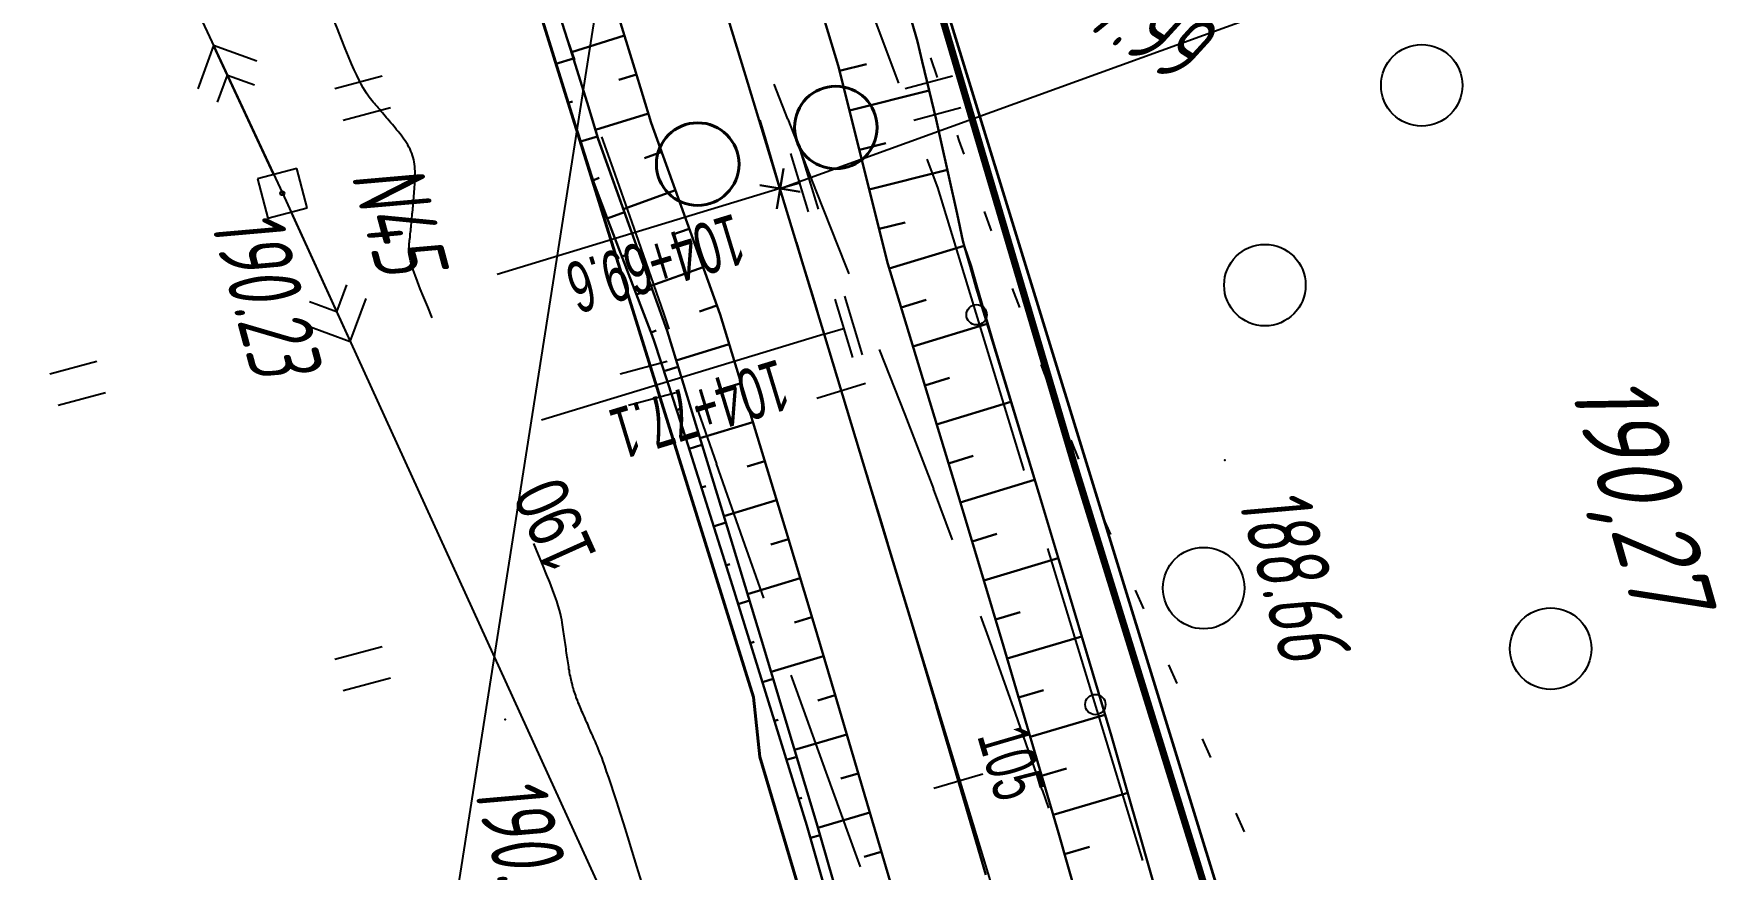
# Model space of a CAD drawing. Header units: millimetres. Extents: x -1799 to 6962, y -1020 to 4121.
# Drawn here: x 5733.6 to 5816.2, y 1024.3 to 1065.3 of the extents above; entities that cross this region are included whole.
import ezdxf
from ezdxf import colors
from ezdxf.entities.mleader import LeaderData, LeaderLine
from ezdxf.math import Vec2, Vec3

# ---------------------------------------------------------------- set-up
doc = ezdxf.new("R2010")
doc.units = ezdxf.units.MM
doc.linetypes.add('CONTI', pattern=[0])
doc.linetypes.add('STROT', pattern=[1.7, 0.5, -1.2])
for name, color, linetype, lineweight in [('10', 1, 'Continuous', 35), ('КОПИЯ_ОСЬ_13_ОТКОСЫ', 7, 'Continuous', 30), ('Огражд-перила', 1, 'ограждение2', 40), ('ОСЬ_ВЕРХ_ПОКРЫТИЯ_ГРАНИЦЫ_ПОЛОС', 7, 'Continuous', 30), ('ОСЬ_ВЕРХ_ПОКРЫТИЯ_ОСЬ', 1, 'Continuous', 30), ('Отметки', 5, 'Continuous', 30)]:
    doc.layers.add(name, color=color, linetype=linetype, lineweight=lineweight)
for name, color, linetype in [('_Ростелеком', 6, 'Continuous'), ('GOR_BDEFAULT', 212, 'CONTI'), ('NAD_MDEFAULT', 7, 'CONTI'), ('PI_OTDEFAULT', 172, 'CONTI'), ('PI_TTDEFAULT', 5, 'CONTI'), ('PLN_O', 7, 'CONTI'), ('SIT_LDEFAULT', 7, 'CONTI'), ('USLZNDEFAULT', 7, 'CONTI'), ('ZAPSKDEFAULT', 7, 'CONTI'), ('КОПИЯ_ОСЬ_ТАНГЕНСЫ', 1, 'Continuous'), ('ОСЬ_ВЕРХ_ПОКРЫТИЯ_ОТКОСЫ', 7, 'Continuous'), ('ОСЬ_ВЕРХ_ПОКРЫТИЯ_ПИКЕТЫ', 1, 'Continuous'), ('ОСЬ_ВЕРХ_ПОКРЫТИЯ_РАЗБИВКА_КРИВ', 1, 'Continuous'), ('ОСЬ_ВЕРХ_ПОКРЫТИЯ_ТАНГЕНСЫ', 1, 'Continuous'), ('разметка', 7, 'Continuous')]:
    doc.layers.add(name, color=color, linetype=linetype)
doc.styles.add('eskd', font='spds.shx', dxfattribs={"width": 1.2, "oblique": 15})
doc.styles.add('SHRFT', font='TXT', dxfattribs={"width": 3.5})
doc.styles.get("Standard").update_dxf_attribs({"font": 'arial.ttf'})
doc.styles.add('STYLE1', font='romand.shx', dxfattribs={"width": 0.9})
doc.styles.add('ГОСТ', font='', dxfattribs={"oblique": 15, "height": 4})
doc.styles.get('ГОСТ').set_extended_font_data('GOST type A')
doc.linetypes.add('кабель_связи_проект.', pattern='A,10,-1,["/",STYLE1,S=3,R=0,X=0,Y=-1.5],-4.1', length=15.1)
doc.linetypes.add('ограждение2', pattern='A,0.25,-0.1,[132,ltypeshp.shx,S=0.1,R=0,X=-0.1,Y=0],-0.1,1', length=1.45)

# ---------------------------------------------------------------- blocks, each defined once
blk = doc.blocks.new('BL_2011')
at = {"color": 0}
for p, q in [((0, 0), (0, 2.4)), ((1.6, 0), (1.6, 2.4))]:
    blk.add_line(p, q, dxfattribs=at)
blk = doc.blocks.new('BL_27')
at = {"color": 0}
for p, q in [((1, 1), (-1, 1)), ((-1, 1), (-1, -1)), ((1, -1), (1, 1)), ((-1, -1), (1, -1))]:
    blk.add_line(p, q, dxfattribs=at)
blk.add_circle((0, 0), 0.1, dxfattribs=at)
blk = doc.blocks.new('BL_2004')
at = {"color": 0}
blk.add_circle((0, 0), 2, dxfattribs=at)
blk = doc.blocks.new('7')
at = {"layer": 'Огражд-перила', "linetype": 'Continuous'}
blk.add_circle((0, 0), 2.027904030661224, dxfattribs=at)
blk = doc.blocks.new('*U53')
at = {"layer": 'КОПИЯ_ОСЬ_13_ОТКОСЫ'}
for points in [[(0, 0), (0.083443768322, -0.288189411163), (0.371476113796, -1.245814800262), (0.668506920338, -2.30522441864), (1.507549405098, -5.082461833954), (3.729898691177, -12.385637283325), (5.111319065094, -16.961334228516), (6.209115982056, -20.62904548645), (7.298226833344001, -24.303741455078)], [(0, 0), (0.090141035616, -0.286153107882), (0.407832711935, -1.234760522842), (0.706776976585, -2.293588399887), (1.522858142853, -5.077809810638), (3.739380836487, -12.382775306702), (5.117158412933, -16.959585189819), (6.212037563323999, -20.628177642822), (7.298226833344001, -24.303741455078)], [(1.156641602516, -3.828389883041), (1.130951523781, -3.835919857025)], [(1.725530266762, -5.745753765106), (1.716991066933, -5.748344898224)], [(2.306240081787, -7.659591674805), (2.292990922928, -7.663611888885)], [(2.886950016022, -9.57343006134), (2.882533550262, -9.574769973755)], [(3.467659950256, -11.487267494202), (3.457466840744, -11.490361213684)], [(4.046136856079, -13.401781082153), (4.042736530303999, -13.402804374695)], [(4.622649669647, -15.316886901855), (4.615503787993999, -15.319038391113)], [(5.198515415192, -17.232187271118), (5.196131706238, -17.232898712158)], [(5.770479679108, -19.148656845093), (5.76638174057, -19.149881362915)], [(6.341267108917, -21.065477371216), (6.339900016785, -21.065881729126)], [(6.908068180083999, -22.983480453491), (6.907018184662, -22.983791351318)]]:
    blk.add_lwpolyline(points, dxfattribs=at)
blk = doc.blocks.new('_None')
blk = doc.blocks.new('Крест')
at = {"layer": 'Отметки'}
for points in [[(0, 1), (0, -1)], [(-1, 0), (1, 0)]]:
    blk.add_lwpolyline(points, dxfattribs=at)

msp = doc.modelspace()

# ---------------------------------------------------------------- linework, layer by layer
at = {"layer": '10'}
for points in [[(5791.355964376251, 869.7934807356569), (5791.985964376139, 953.6034807352471), (5769.205964376344, 1029.843480735471), (5768.895964376288, 1032.773480736104), (5755.345964376475, 1076.213480735582), (5685.505964376158, 1227.893480735284), (5683.115964376493, 1232.243480735843), (5612.565964376214, 1360.393480735284), (5593.2659643764, 1384.303480735433), (5577.575964376456, 1419.603480735247), (5542.445964376102, 1502.973480735359), (5552.865964376493, 1504.53348073588), (5516.085964376232, 1583.56348073521), (5516.085964376232, 1583.56348073521), (5485.165964376307, 1652.333480735694), (5455.385964376512, 1713.543480735657), (5448.065964376214, 1728.593480735471), (5415.885964376512, 1791.103480735247), (5411.505964376158, 1799.603480735247), (5401.585964376232, 1796.883480735508), (5363.485964376139, 1869.853480735247), (5344.985964376139, 1914.953480735806)], [(5805.165964376307, 883.4134807357686), (5805.085964376232, 913.5634807352099), (5805.045964376195, 928.3434807354706), (5804.145964376288, 942.5334807358804), (5801.995964376381, 976.2034807358059), (5801.095964376475, 992.8634807359549), (5771.790660616893, 1087.984515807045), (5771.790660616893, 1087.984515807045), (5731.2659643764, 1176.633480735508), (5724.615964376493, 1174.123480735731), (5696.165964376307, 1233.163480735769), (5688.975964376363, 1246.273480736104), (5623.545964376195, 1365.603480735247), (5585.295964376195, 1451.763480735396), (5562.865964376493, 1510.433480735322), (5555.115964376493, 1526.56348073521), (5526.335964376232, 1586.473480735359)], [(5516.085964376232, 1583.56348073521), (5552.865964376493, 1504.53348073588), (5542.445964376102, 1502.973480735359), (5577.575964376456, 1419.603480735247), (5593.2659643764, 1384.303480735433), (5612.565964376214, 1360.393480735284), (5683.115964376493, 1232.243480735843), (5685.505964376158, 1227.893480735284), (5755.345964376475, 1076.213480735582), (5768.895964376288, 1032.773480736104), (5769.205964376344, 1029.843480735471), (5791.985964376139, 953.6034807352471), (5791.355964376251, 869.7934807356569)]]:
    msp.add_lwpolyline(points, dxfattribs=at)
at = {"layer": '_Ростелеком', "linetype": 'кабель_связи_проект.', "ltscale": 0.25, "const_width": 0.35}
msp.add_lwpolyline([(5805.165964376307, 883.4134807357686), (5805.085964376232, 913.5634807352099), (5805.125964376386, 928.3534807352471), (5804.145964376288, 942.5334807358804), (5802.829757305686, 963.1458956519264), (5800.305473025141, 992.7465754443901), (5792.145285991437, 1019.931911062834), (5784.684153753517, 1044.070788457443), (5777.412903898783, 1068.665277860512), (5777.412903898783, 1068.665277860512), (5771.790660616893, 1087.984515807045), (5754.125367967799, 1126.627863044304), (5733.428006614684, 1166.088191697759), (5716.026414358881, 1200.551868101035), (5697.96872202532, 1233.5746692069), (5674.586269444591, 1278.941700580915), (5654.913125594418, 1314.592563434889)], dxfattribs=at)
at = {"layer": 'GOR_BDEFAULT', "color": 212, "elevation": 190, "flags": 128}
for points in [[(5753.131700376407, 1051.389214735863), (5752.911700376435, 1051.919213734952), (5752.711700376423, 1052.389214735863), (5752.54170037644, 1052.809212735307), (5752.401700376426, 1053.169213734952), (5752.29170037644, 1053.479210735683), (5752.191700376405, 1053.749215735507), (5752.121700376398, 1053.979210735683), (5752.0617003764, 1054.179215735209), (5752.03170037643, 1054.349213735585), (5752.001700376402, 1054.489212735009), (5751.981700376442, 1054.599213735585), (5751.981700376442, 1054.70921473523), (5751.981700376442, 1054.799218735111), (5751.991700376451, 1054.879212735606), (5751.991700376451, 1054.949212734972), (5752.001700376402, 1055.029213735287), (5752.011700376412, 1055.109215734911), (5752.021700376421, 1055.189217735467), (5752.03170037643, 1055.26921173503), (5752.04170037644, 1055.349213735585), (5752.051700376449, 1055.429215735209), (5752.051700376449, 1055.51921173503), (5752.0617003764, 1055.599213735585), (5752.071700376409, 1055.679215735209), (5752.081700376419, 1055.76921173503), (5752.091700376428, 1055.859215734911), (5752.101700376437, 1055.939217735467), (5752.111700376447, 1056.029213735287), (5752.121700376398, 1056.119217735169), (5752.131700376407, 1056.20921473523), (5752.131700376407, 1056.299218735111), (5752.141700376416, 1056.399216735189), (5752.151700376426, 1056.489212735009), (5752.161700376435, 1056.579216734891), (5752.171700376444, 1056.679215735209), (5752.181700376395, 1056.779213735287), (5752.191700376405, 1056.869217735169), (5752.191700376405, 1056.969216735487), (5752.201700376414, 1057.069214735565), (5752.211700376423, 1057.169213734952), (5752.221700376433, 1057.279213735287), (5752.231700376442, 1057.379212735606), (5752.241700376451, 1057.489212735009), (5752.241700376451, 1057.589211735328), (5752.251700376402, 1057.699212734972), (5752.261700376412, 1057.809212735307), (5752.271700376421, 1057.919213734952), (5752.28170037643, 1058.029213735287), (5752.28170037643, 1058.139214735863), (5752.29170037644, 1058.249215735507), (5752.29170037644, 1058.369217735169), (5752.29170037644, 1058.479210735683), (5752.29170037644, 1058.589211735328), (5752.28170037643, 1058.699212734972), (5752.271700376421, 1058.819214735565), (5752.261700376412, 1058.929215735209), (5752.241700376451, 1059.039216734854), (5752.221700376433, 1059.149216735189), (5752.201700376414, 1059.249215735507), (5752.161700376435, 1059.359215734911), (5752.131700376407, 1059.469216735487), (5752.081700376419, 1059.569214735565), (5752.04170037644, 1059.669213734952), (5751.981700376442, 1059.76921173503), (5751.931700376395, 1059.869217735169), (5751.871700376398, 1059.969216735487), (5751.801700376449, 1060.069214735565), (5751.741700376451, 1060.159211734695), (5751.671700376444, 1060.249215735507), (5751.601700376437, 1060.349213735585), (5751.53170037643, 1060.439217735467), (5751.461700376423, 1060.529213735287), (5751.381700376407, 1060.619217735169), (5751.3117003764, 1060.70921473523), (5751.241700376451, 1060.789216734854), (5751.171700376444, 1060.879212735606), (5751.091700376428, 1060.95921473523), (5751.021700376421, 1061.049218735111), (5750.951700376414, 1061.129212735606), (5750.881700376407, 1061.20921473523), (5750.821700376409, 1061.289216734854), (5750.751700376402, 1061.369217735169), (5750.681700376395, 1061.449212734972), (5750.611700376447, 1061.529213735287), (5750.551700376449, 1061.609215734911), (5750.481700376442, 1061.689217735467), (5750.421700376444, 1061.759217735765), (5750.351700376437, 1061.839211735328), (5750.29170037644, 1061.909211734695), (5750.231700376442, 1061.979210735683), (5750.161700376435, 1062.059212735307), (5750.101700376437, 1062.129212735606), (5750.04170037644, 1062.219216735487), (5749.971700376433, 1062.309212735307), (5749.901700376426, 1062.409211734695), (5749.821700376409, 1062.539216734854), (5749.731700376442, 1062.679215735209), (5749.641700376416, 1062.859215734911), (5749.54170037644, 1063.049218735111), (5749.431700376395, 1063.289216734854), (5749.301700376449, 1063.559212735307), (5749.171700376444, 1063.859215734911), (5749.021700376421, 1064.20921473523), (5748.851700376437, 1064.609215734911), (5748.671700376444, 1065.059212735307), (5748.471700376433, 1065.569214735565), (5748.251700376402, 1066.119217735169), (5748.03170037643, 1066.70921473523), (5747.79170037644, 1067.329216734891), (5747.54170037644, 1067.979210735683), (5747.29170037644, 1068.649216735189), (5747.03170037643, 1069.329216734891), (5746.78170037643, 1070.009217735765), (5746.521700376421, 1070.689217735467), (5746.271700376421, 1071.359215734911), (5746.021700376421, 1072.009217735765), (5745.79170037644, 1072.639214735863), (5745.5617003764, 1073.239212735009), (5745.351700376437, 1073.789216734854), (5745.151700376426, 1074.299218735111), (5744.971700376433, 1074.759217735765), (5744.801700376449, 1075.169213734952), (5744.651700376426, 1075.529213735287), (5744.521700376421, 1075.849213735585), (5744.401700376426, 1076.129212735606), (5744.29170037644, 1076.379212735606), (5744.191700376405, 1076.589211735328), (5744.101700376437, 1076.76921173503), (5744.021700376421, 1076.929215735209), (5743.951700376414, 1077.059212735307), (5743.881700376407, 1077.179215735209), (5743.821700376409, 1077.279213735287), (5743.761700376412, 1077.369217735169), (5743.711700376423, 1077.449212734972), (5743.661700376435, 1077.529213735287), (5743.611700376447, 1077.609215734911), (5743.5617003764, 1077.679215735209), (5743.501700376402, 1077.759217735765), (5743.451700376414, 1077.829216734891), (5743.411700376435, 1077.909211734695), (5743.361700376447, 1077.979210735683), (5743.3117003764, 1078.049218735111), (5743.261700376412, 1078.119217735169), (5743.211700376423, 1078.189217735467), (5743.171700376444, 1078.259217735765), (5743.121700376398, 1078.329216734891), (5743.071700376409, 1078.399216735189), (5743.03170037643, 1078.45921473523), (5742.981700376442, 1078.529213735287), (5742.941700376405, 1078.589211735328), (5742.891700376416, 1078.659211734695), (5742.851700376437, 1078.719216735487), (5742.8117003764, 1078.789216734854), (5742.761700376412, 1078.849213735585), (5742.721700376433, 1078.909211734695), (5742.681700376395, 1078.969216735487), (5742.641700376416, 1079.029213735287), (5742.591700376428, 1079.089211735328), (5742.551700376449, 1079.149216735189), (5742.511700376412, 1079.20921473523), (5742.471700376433, 1079.259217735765), (5742.431700376395, 1079.319214735565), (5742.391700376416, 1079.379212735606), (5742.351700376437, 1079.429215735209), (5742.321700376409, 1079.489212735009), (5741.851700376437, 1080.319214735565), (5741.831700376419, 1080.379212735606), (5741.8117003764, 1080.439217735467), (5741.801700376449, 1080.499215735507), (5741.79170037644, 1080.569214735565), (5741.771700376421, 1080.639214735863), (5741.761700376412, 1080.70921473523), (5741.761700376412, 1080.779213735287), (5741.751700376402, 1080.849213735585), (5741.741700376451, 1080.919213734952), (5741.731700376442, 1080.989212735009), (5741.731700376442, 1081.069214735565), (5741.721700376433, 1081.149216735189), (5741.721700376433, 1081.229210735683), (5741.721700376433, 1081.309212735307), (5741.711700376423, 1081.389214735863), (5741.711700376423, 1081.469216735487), (5741.701700376414, 1081.559212735307), (5741.701700376414, 1081.639214735863), (5741.691700376405, 1081.729210735683), (5741.691700376405, 1081.819214735565), (5741.681700376395, 1081.919213734952), (5741.671700376444, 1082.009217735765), (5741.671700376444, 1082.099213735585), (5741.661700376435, 1082.199212734972), (5741.661700376435, 1082.299218735111), (5741.651700376426, 1082.399216735189), (5741.641700376416, 1082.509217735765), (5741.641700376416, 1082.609215734911), (5741.631700376407, 1082.719216735487), (5741.621700376398, 1082.829216734891), (5741.611700376447, 1082.949212734972), (5741.611700376447, 1083.059212735307), (5741.601700376437, 1083.179215735209), (5741.591700376428, 1083.299218735111), (5741.581700376419, 1083.419213734952), (5741.571700376409, 1083.549218735111), (5741.5617003764, 1083.679215735209), (5741.551700376449, 1083.809212735307), (5741.54170037644, 1083.949212734972), (5741.53170037643, 1084.089211735328), (5741.521700376421, 1084.229210735683), (5741.511700376412, 1084.379212735606), (5741.501700376402, 1084.529213735287), (5741.491700376451, 1084.679215735209), (5741.481700376442, 1084.839211735328), (5741.471700376433, 1085.009217735765), (5741.451700376414, 1085.179215735209), (5741.441700376405, 1085.349213735585), (5741.421700376444, 1085.539216734854), (5741.401700376426, 1085.739212735009), (5741.371700376398, 1085.949212734972), (5741.341700376428, 1086.169213734952), (5741.301700376449, 1086.419213734952), (5741.251700376402, 1086.679215735209), (5741.201700376414, 1086.95921473523), (5741.131700376407, 1087.259217735765), (5741.0617003764, 1087.589211735328), (5740.971700376433, 1087.939217735467), (5740.881700376407, 1088.319214735565), (5740.771700376421, 1088.729210735683), (5740.641700376416, 1089.159211734695), (5740.511700376412, 1089.629212735606), (5740.361700376447, 1090.109215734911), (5740.211700376423, 1090.619217735169), (5740.051700376449, 1091.129212735606), (5739.891700376416, 1091.659211734695), (5739.731700376442, 1092.189217735467), (5739.571700376409, 1092.719216735487), (5739.411700376435, 1093.239212735009), (5739.261700376412, 1093.759217735765), (5739.121700376398, 1094.259217735765), (5738.991700376451, 1094.749215735507), (5738.871700376398, 1095.20921473523), (5738.761700376412, 1095.649216735189), (5738.671700376444, 1096.059212735307), (5738.601700376437, 1096.429215735209), (5738.54170037644, 1096.76921173503), (5738.501700376402, 1097.079216734891), (5738.481700376442, 1097.369217735169), (5738.471700376433, 1097.619217735169), (5738.471700376433, 1097.859215734911), (5738.491700376451, 1098.079216734891), (5738.511700376412, 1098.279213735287), (5738.551700376449, 1098.45921473523), (5738.591700376428, 1098.629212735606), (5738.641700376416, 1098.799218735111), (5738.701700376414, 1098.949212734972), (5738.761700376412, 1099.109215734911), (5738.831700376419, 1099.259217735765), (5738.901700376426, 1099.409211734695), (5738.971700376433, 1099.569214735565), (5739.051700376449, 1099.729210735683), (5739.121700376398, 1099.889214735863), (5739.201700376414, 1100.049218735111), (5739.271700376421, 1100.20921473523), (5739.351700376437, 1100.359215734911), (5739.421700376444, 1100.51921173503), (5739.501700376402, 1100.669213734952), (5739.571700376409, 1100.819214735565), (5739.641700376416, 1100.969216735487), (5739.701700376414, 1101.099213735585), (5739.761700376412, 1101.229210735683), (5739.821700376409, 1101.349213735585), (5739.881700376407, 1101.45921473523), (5739.931700376395, 1101.559212735307), (5740.221700376433, 1102.109215734911)], [(5786.53170037643, 967.9592147352296), (5786.161700376435, 968.6692137349519), (5786.121700376398, 968.7692117350298), (5786.071700376409, 968.8792127356055), (5786.011700376412, 968.9892127350095), (5785.961700376423, 969.1092157349112), (5785.901700376426, 969.2292107356834), (5785.841700376428, 969.3692177351686), (5785.78170037643, 969.4992157355073), (5785.711700376423, 969.6392147358629), (5785.641700376416, 969.7792137352872), (5785.571700376409, 969.9292157352093), (5785.501700376402, 970.0792167348909), (5785.431700376395, 970.2292107356834), (5785.361700376447, 970.3792127356055), (5785.28170037643, 970.5292137352872), (5785.211700376423, 970.6792157352093), (5785.131700376407, 970.8292167348909), (5785.051700376449, 970.9792107356834), (5784.971700376433, 971.1292127356055), (5784.901700376426, 971.2792137352872), (5784.821700376409, 971.4292157352093), (5784.741700376451, 971.5692147355649), (5784.661700376435, 971.719216735487), (5784.581700376419, 971.8592157349112), (5784.501700376402, 972.0092177357647), (5784.411700376435, 972.1492167351889), (5784.331700376419, 972.2892167348537), (5784.251700376402, 972.4292157352093), (5784.171700376444, 972.5692147355649), (5784.091700376428, 972.7092147352296), (5784.011700376412, 972.8492137355852), (5783.941700376405, 972.9792107356834), (5783.861700376447, 973.1192177351686), (5783.78170037643, 973.2492157355073), (5783.701700376414, 973.3892147358629), (5783.631700376407, 973.5192117350298), (5783.551700376449, 973.6492167351889), (5783.471700376433, 973.7792137352872), (5783.401700376426, 973.9192137349519), (5783.321700376409, 974.049218735111), (5783.251700376402, 974.1692137349519), (5783.171700376444, 974.299218735111), (5783.101700376437, 974.4292157352093), (5783.03170037643, 974.549218735111), (5782.951700376414, 974.6792157352093), (5782.881700376407, 974.799218735111), (5782.8117003764, 974.9292157352093), (5782.741700376451, 975.049218735111), (5782.671700376444, 975.1692137349519), (5782.601700376437, 975.2892167348537), (5782.53170037643, 975.4092117346945), (5782.451700376414, 975.5292137352872), (5782.381700376407, 975.6492167351889), (5782.321700376409, 975.7692117350298), (5782.251700376402, 975.8892147358629), (5782.181700376395, 975.9992157355073), (5782.111700376447, 976.1192177351686), (5782.04170037644, 976.2292107356834), (5781.971700376433, 976.3492137355852), (5781.911700376435, 976.4592147352296), (5781.841700376428, 976.5692147355649), (5781.771700376421, 976.6792157352093), (5781.711700376423, 976.799218735111), (5781.641700376416, 976.9092117346945), (5781.571700376409, 977.0192117350298), (5781.501700376402, 977.1392147358629), (5781.431700376395, 977.2592177357647), (5781.351700376437, 977.3792127356055), (5781.28170037643, 977.5092177357647), (5781.191700376405, 977.6492167351889), (5781.101700376437, 977.7892167348537), (5781.011700376412, 977.9392177354666), (5780.911700376435, 978.0892117353278), (5780.8117003764, 978.2592177357647), (5780.691700376405, 978.4292157352093), (5780.571700376409, 978.6192177351686), (5780.441700376405, 978.8092127353075), (5780.3117003764, 979.0192117350298), (5780.171700376444, 979.2292107356834), (5780.021700376421, 979.4492127349722), (5779.871700376398, 979.6692137349519), (5779.721700376433, 979.8992167351889), (5779.5617003764, 980.1292127356055), (5779.411700376435, 980.3592157349112), (5779.261700376412, 980.5892117353278), (5779.101700376437, 980.8192147355649), (5778.951700376414, 981.0392167348537), (5778.8117003764, 981.2492157355073), (5778.671700376444, 981.4592147352296), (5778.53170037643, 981.6592117346945), (5778.401700376426, 981.8592157349112), (5778.29170037644, 982.0392167348537), (5778.171700376444, 982.1992127349722), (5778.071700376409, 982.3592157349112), (5777.971700376433, 982.5092177357647), (5777.881700376407, 982.6492167351889), (5777.79170037644, 982.7792137352872), (5777.711700376423, 982.9092117346945), (5777.641700376416, 983.0192117350298), (5777.571700376409, 983.1392147358629), (5777.501700376402, 983.2392127350095), (5777.431700376395, 983.3392117353278), (5777.371700376398, 983.4392177354666), (5777.3117003764, 983.5392167348537), (5777.251700376402, 983.6292127356055), (5777.201700376414, 983.719216735487), (5777.141700376416, 983.8092127353075), (5777.081700376419, 983.8992167351889), (5777.03170037643, 983.9892127350095), (5776.971700376433, 984.0692147355649), (5776.921700376444, 984.1592117346945), (5776.861700376447, 984.2392127350095), (5776.8117003764, 984.3292167348909), (5776.751700376402, 984.4092117346945), (5776.701700376414, 984.4892127350095), (5776.651700376426, 984.5692147355649), (5776.601700376437, 984.6492167351889), (5776.551700376449, 984.7292107356834), (5776.501700376402, 984.8092127353075), (5776.451700376414, 984.8892147358629), (5776.401700376426, 984.9592147352296), (5776.351700376437, 985.0392167348537), (5776.301700376449, 985.1192177351686), (5776.251700376402, 985.1892177354666), (5776.201700376414, 985.2592177357647), (5776.161700376435, 985.3392117353278), (5776.111700376447, 985.4092117346945), (5776.0617003764, 985.4792107356834), (5776.021700376421, 985.549218735111), (5775.971700376433, 985.6292127356055), (5775.931700376395, 985.6992127349722), (5775.891700376416, 985.7692117350298), (5775.851700376437, 985.8392117353278), (5775.8117003764, 985.9092117346945), (5775.771700376421, 985.9792107356834), (5775.731700376442, 986.049218735111), (5775.691700376405, 986.1192177351686), (5775.651700376426, 986.1892177354666), (5775.611700376447, 986.2592177357647), (5775.581700376419, 986.3292167348909), (5775.54170037644, 986.3992167351889), (5775.501700376402, 986.469216735487), (5775.471700376433, 986.5392167348537), (5775.431700376395, 986.6092157349112), (5775.401700376426, 986.6792157352093), (5775.371700376398, 986.7492157355073), (5775.331700376419, 986.8192147355649), (5775.301700376449, 986.8992167351889), (5775.271700376421, 986.969216735487), (5775.231700376442, 987.0392167348537), (5775.201700376414, 987.1092157349112), (5775.161700376435, 987.1792157352093), (5775.131700376407, 987.2492157355073), (5775.101700376437, 987.3192147355649), (5775.0617003764, 987.3992167351889), (5775.03170037643, 987.469216735487), (5774.991700376451, 987.5392167348537), (5774.961700376423, 987.6092157349112), (5774.931700376395, 987.6792157352093), (5774.891700376416, 987.7592177357647), (5774.861700376447, 987.8292167348909), (5774.821700376409, 987.8992167351889), (5774.79170037644, 987.969216735487), (5774.751700376402, 988.049218735111), (5774.721700376433, 988.1192177351686), (5774.691700376405, 988.1892177354666), (5774.651700376426, 988.2592177357647), (5774.621700376398, 988.3292167348909), (5774.581700376419, 988.4092117346945), (5774.551700376449, 988.4792107356834), (5774.511700376412, 988.549218735111), (5774.481700376442, 988.6192177351686), (5774.441700376405, 988.6892177354666), (5774.411700376435, 988.7592177357647), (5774.381700376407, 988.8392117353278), (5774.341700376428, 988.9092117346945), (5774.3117003764, 988.9792107356834), (5774.271700376421, 989.049218735111), (5774.241700376451, 989.1192177351686), (5774.211700376423, 989.1892177354666), (5774.171700376444, 989.2592177357647), (5774.141700376416, 989.3292167348909), (5774.101700376437, 989.3992167351889), (5774.071700376409, 989.4892127350095), (5774.03170037643, 989.5792167348909), (5773.991700376451, 989.6892177354666), (5773.941700376405, 989.8292167348909), (5773.891700376416, 989.9792107356834), (5773.831700376419, 990.1692137349519), (5773.761700376412, 990.3892147358629), (5773.681700376395, 990.6392147358629), (5773.601700376437, 990.9392177354666), (5773.511700376412, 991.2792137352872), (5773.401700376426, 991.6692137349519), (5773.28170037643, 992.1192177351686), (5773.151700376426, 992.6192177351686), (5773.011700376412, 993.1792157352093), (5772.851700376437, 993.799218735111), (5772.691700376405, 994.4592147352296), (5772.521700376421, 995.1592117346945), (5772.341700376428, 995.8892147358629), (5772.151700376426, 996.6292127356055), (5771.971700376433, 997.3892147358629), (5771.78170037643, 998.1492167351889), (5771.601700376437, 998.8992167351889), (5771.421700376444, 999.6392147358629), (5771.251700376402, 1000.359215734911), (5771.081700376419, 1001.039216734854), (5770.921700376444, 1001.689217735467), (5770.78170037643, 1002.279213735287), (5770.651700376426, 1002.819214735565), (5769.971700376433, 1005.489212735009), (5769.901700376426, 1005.669213734952), (5769.821700376409, 1005.829216734891), (5769.761700376412, 1005.979210735683), (5769.461700376423, 1006.649216735189), (5769.411700376435, 1006.76921173503), (5769.351700376437, 1006.899216735189), (5769.28170037643, 1007.039216734854), (5769.221700376433, 1007.189217735467), (5769.151700376426, 1007.349213735585), (5769.071700376409, 1007.509217735765), (5769.001700376402, 1007.679215735209), (5768.921700376444, 1007.849213735585), (5768.841700376428, 1008.029213735287), (5768.761700376412, 1008.20921473523), (5768.681700376395, 1008.379212735606), (5768.601700376437, 1008.559212735307), (5768.521700376421, 1008.729210735683), (5768.451700376414, 1008.899216735189), (5768.371700376398, 1009.059212735307), (5768.301700376449, 1009.20921473523), (5768.231700376442, 1009.359215734911), (5768.171700376444, 1009.499215735507), (5768.111700376447, 1009.639214735863), (5768.051700376449, 1009.76921173503), (5767.991700376451, 1009.889214735863), (5767.931700376395, 1010.009217735765), (5767.881700376407, 1010.129212735606), (5767.821700376409, 1010.249215735507), (5767.771700376421, 1010.359215734911), (5767.721700376433, 1010.469216735487), (5767.671700376444, 1010.569214735565), (5767.621700376398, 1010.679215735209), (5767.571700376409, 1010.779213735287), (5767.521700376421, 1010.879212735606), (5767.481700376442, 1010.989212735009), (5767.431700376395, 1011.099213735585), (5767.371700376398, 1011.20921473523), (5767.321700376409, 1011.349213735585), (5767.251700376402, 1011.489212735009), (5767.191700376405, 1011.659211734695), (5767.111700376447, 1011.859215734911), (5767.03170037643, 1012.089211735328), (5766.931700376395, 1012.359215734911), (5766.831700376419, 1012.659211734695), (5766.711700376423, 1013.009217735765), (5766.581700376419, 1013.409211734695), (5766.431700376395, 1013.859215734911), (5766.271700376421, 1014.369217735169), (5766.091700376428, 1014.939217735467), (5765.891700376416, 1015.579216734891), (5765.671700376444, 1016.279213735287), (5765.441700376405, 1017.01921173503), (5765.201700376414, 1017.809212735307), (5764.951700376414, 1018.619217735169), (5764.701700376414, 1019.45921473523), (5764.441700376405, 1020.319214735565), (5764.181700376395, 1021.169213734952), (5763.921700376444, 1022.029213735287), (5763.661700376435, 1022.859215734911), (5763.411700376435, 1023.679215735209), (5763.171700376444, 1024.469216735487), (5762.941700376405, 1025.20921473523), (5762.731700376442, 1025.909211734695), (5762.53170037643, 1026.549218735111), (5762.351700376437, 1027.119217735169), (5762.191700376405, 1027.629212735606), (5762.04170037644, 1028.079216734891), (5761.911700376435, 1028.479210735683), (5761.801700376449, 1028.829216734891), (5761.691700376405, 1029.129212735606), (5761.601700376437, 1029.399216735189), (5761.521700376421, 1029.619217735169), (5761.451700376414, 1029.819214735565), (5761.381700376407, 1029.989212735009), (5761.331700376419, 1030.129212735606), (5761.271700376421, 1030.259217735765), (5761.231700376442, 1030.379212735606), (5761.181700376395, 1030.479210735683), (5761.141700376416, 1030.579216734891), (5761.091700376428, 1030.679215735209), (5761.051700376449, 1030.779213735287), (5761.011700376412, 1030.869217735169), (5760.961700376423, 1030.969216735487), (5760.921700376444, 1031.059212735307), (5760.881700376407, 1031.159211734695), (5760.841700376428, 1031.249215735507), (5760.801700376449, 1031.349213735585), (5760.761700376412, 1031.439217735467), (5760.711700376423, 1031.529213735287), (5760.671700376444, 1031.629212735606), (5760.641700376416, 1031.719216735487), (5760.601700376437, 1031.809212735307), (5760.5617003764, 1031.899216735189), (5760.521700376421, 1031.979210735683), (5760.481700376442, 1032.069214735565), (5760.441700376405, 1032.159211734695), (5760.411700376435, 1032.249215735507), (5760.371700376398, 1032.329216734891), (5760.341700376428, 1032.419213734952), (5760.301700376449, 1032.499215735507), (5760.271700376421, 1032.589211735328), (5760.231700376442, 1032.679215735209), (5760.201700376414, 1032.759217735765), (5760.171700376444, 1032.849213735585), (5760.141700376416, 1032.929215735209), (5760.111700376447, 1033.01921173503), (5760.081700376419, 1033.099213735585), (5760.0617003764, 1033.189217735467), (5760.03170037643, 1033.26921173503), (5760.011700376412, 1033.359215734911), (5759.991700376451, 1033.449212734972), (5759.971700376433, 1033.539216734854), (5759.951700376414, 1033.619217735169), (5759.931700376395, 1033.70921473523), (5759.911700376435, 1033.799218735111), (5759.891700376416, 1033.889214735863), (5759.871700376398, 1033.989212735009), (5759.861700376447, 1034.079216734891), (5759.841700376428, 1034.169213734952), (5759.831700376419, 1034.259217735765), (5759.8117003764, 1034.359215734911), (5759.801700376449, 1034.449212734972), (5759.78170037643, 1034.549218735111), (5759.771700376421, 1034.649216735189), (5759.751700376402, 1034.739212735009), (5759.741700376451, 1034.839211735328), (5759.721700376433, 1034.939217735467), (5759.711700376423, 1035.039216734854), (5759.701700376414, 1035.139214735863), (5759.681700376395, 1035.239212735009), (5759.671700376444, 1035.349213735585), (5759.651700376426, 1035.449212734972), (5759.641700376416, 1035.559212735307), (5759.621700376398, 1035.659211734695), (5759.611700376447, 1035.76921173503), (5759.591700376428, 1035.879212735606), (5759.581700376419, 1035.979210735683), (5759.5617003764, 1036.089211735328), (5759.54170037644, 1036.20921473523), (5759.53170037643, 1036.319214735565), (5759.511700376412, 1036.439217735467), (5759.491700376451, 1036.559212735307), (5759.461700376423, 1036.699212734972), (5759.421700376444, 1036.859215734911), (5759.381700376407, 1037.039216734854), (5759.3117003764, 1037.249215735507), (5759.241700376451, 1037.479210735683), (5759.151700376426, 1037.749215735507), (5759.03170037643, 1038.059212735307), (5758.901700376426, 1038.409211734695), (5758.741700376451, 1038.799218735111), (5758.5617003764, 1039.249215735507), (5758.351700376437, 1039.749215735507), (5758.111700376447, 1040.309212735307)]]:
    msp.add_lwpolyline(points, dxfattribs=at)
at = {"layer": 'PI_TTDEFAULT', "color": 5}
for p in [(5745.771700376421, 1057.499215735507, 190.226), (5792.04170037644, 1044.399216735189, 188.663), (5756.711700376423, 1031.679215735209, 190.285)]:
    msp.add_point(p, dxfattribs=at)
at = {"layer": 'PLN_O'}
for p, q in [((5776.03170037643, 1062.909211734695), (5770.431700376395, 1077.899216735189)), ((5777.951700376414, 1057.779213735287), (5777.431700376395, 1059.169213734952)), ((5782.181700376395, 1043.889214735863), (5777.951700376414, 1057.779213735287)), ((5788.011700376412, 1024.759217735765), (5783.351700376437, 1040.069214735565))]:
    msp.add_line(p, q, dxfattribs=at)
for centre in [(5779.851700376437, 1051.539216734854), (5785.681700376395, 1032.409211734695)]:
    msp.add_circle(centre, 0.5, dxfattribs=at)
at = {"layer": 'SIT_LDEFAULT', "color": 7}
for p, q in [((5772.5617003764, 1139.099213735585), (5749.011700376412, 989.1892177354666)), ((5725.991700376451, 1099.979210735683), (5745.771700376421, 1057.499215735507)), ((5759.591700376428, 1065.539216734854), (5760.111700376447, 1064.049218735111)), ((5742.391700376416, 1064.749215735507), (5741.621700376398, 1062.629212735606)), ((5745.351700376437, 1058.409211734695), (5742.391700376416, 1064.749215735507)), ((5744.521700376421, 1063.979210735683), (5742.391700376416, 1064.749215735507)), ((5777.591700376428, 1064.139214735863), (5777.911700376435, 1063.189217735467)), ((5742.581700376419, 1061.969216735487), (5743.071700376409, 1063.299218735111)), ((5743.071700376409, 1063.299218735111), (5744.401700376426, 1062.819214735565)), ((5770.591700376428, 1061.139214735863), (5769.921700376444, 1062.849213735585)), ((5772.001700376402, 1057.579216734891), (5770.601700376437, 1061.139214735863)), ((5761.441700376405, 1060.26921173503), (5761.991700376451, 1058.719216735487)), ((5778.891700376416, 1060.359215734911), (5778.981700376442, 1060.089211735328)), ((5778.981700376442, 1060.089211735328), (5779.221700376433, 1059.419213734952)), ((5761.991700376451, 1058.719216735487), (5763.231700376442, 1055.189217735467)), ((5745.771700376421, 1057.499215735507), (5769.461700376423, 1005.669213734952)), ((5773.441700376405, 1053.95921473523), (5772.001700376402, 1057.579216734891)), ((5746.191700376405, 1056.589211735328), (5749.101700376437, 1050.219216735487)), ((5780.221700376433, 1056.599213735585), (5780.5617003764, 1055.659211734695)), ((5763.231700376442, 1055.189217735467), (5764.501700376402, 1051.569214735565)), ((5773.601700376437, 1053.549218735111), (5773.441700376405, 1053.95921473523)), ((5748.921700376444, 1052.999215735507), (5748.431700376395, 1051.679215735209)), ((5748.431700376395, 1051.679215735209), (5747.111700376447, 1052.169213734952)), ((5749.101700376437, 1050.219216735487), (5749.891700376416, 1052.339211735328)), ((5781.601700376437, 1052.829216734891), (5781.951700376414, 1051.889214735863)), ((5764.501700376402, 1051.569214735565), (5764.751700376402, 1050.839211735328)), ((5746.981700376442, 1051.009217735765), (5749.101700376437, 1050.219216735487)), ((5776.341700376428, 1046.639214735863), (5775.091700376428, 1049.839211735328)), ((5783.011700376412, 1049.089211735328), (5783.361700376447, 1048.149216735189)), ((5766.081700376419, 1047.069214735565), (5767.081700376419, 1044.219216735487)), ((5777.761700376412, 1042.989212735009), (5776.351700376437, 1046.639214735863)), ((5784.481700376442, 1045.379212735606), (5784.861700376447, 1044.449212734972)), ((5767.071700376409, 1044.219216735487), (5768.361700376447, 1040.539216734854)), ((5778.671700376444, 1040.499215735507), (5777.741700376451, 1042.989212735009)), ((5786.021700376421, 1041.669213734952), (5786.421700376444, 1040.759217735765)), ((5768.361700376447, 1040.539216734854), (5769.391700376416, 1037.629212735606)), ((5787.641700376416, 1038.01921173503), (5788.04170037644, 1037.109215734911)), ((5780.441700376405, 1035.70921473523), (5780.0617003764, 1036.749215735507)), ((5781.761700376412, 1031.979210735683), (5780.431700376395, 1035.70921473523)), ((5789.271700376421, 1034.359215734911), (5789.681700376395, 1033.449212734972)), ((5770.731700376442, 1033.849213735585), (5770.991700376451, 1033.129212735606)), ((5770.991700376451, 1033.129212735606), (5772.451700376414, 1029.089211735328)), ((5783.071700376409, 1028.229210735683), (5781.761700376412, 1031.979210735683)), ((5790.921700376444, 1030.719216735487), (5791.331700376419, 1029.809212735307)), ((5772.451700376414, 1029.089211735328), (5773.961700376423, 1024.929215735209)), ((5783.391700376416, 1027.319214735565), (5783.081700376419, 1028.229210735683)), ((5792.571700376409, 1027.079216734891), (5792.981700376442, 1026.169213734952)), ((5773.961700376423, 1024.929215735209), (5774.131700376407, 1024.449212734972))]:
    msp.add_line(p, q, dxfattribs=at)
at = {"layer": 'КОПИЯ_ОСЬ_13_ОТКОСЫ'}
for points in [[(5755.345964376475, 1076.213480735582), (5759.271592354673, 1063.628294065979), (5759.271592354673, 1063.628294065979), (5761.061704850852, 1058.013447936078), (5761.061704850852, 1058.013447936078), (5761.061704850852, 1058.013447936078), (5761.061704850852, 1058.013447936078), (5761.770109391868, 1056.1423236685), (5762.09591505593, 1055.301137145062), (5763.439375138938, 1051.790120299359), (5763.92681715554, 1050.527302916546), (5764.021742082297, 1050.242604430218), (5764.671858049094, 1048.24535101225), (5765.574293351829, 1045.489949400921), (5767.863126969993, 1038.237996275921), (5769.281248307883, 1033.710591490765), (5771.519499040305, 1026.471120055218), (5773.595808244407, 1019.201253111859)], [(5758.183866716086, 1070.010487731), (5759.89913771218, 1064.62489813139), (5760.728925920188, 1061.950856383343), (5761.279936052024, 1060.16347235014), (5762.92828199929, 1055.554219420453), (5764.200956559836, 1052.021657164593), (5764.655866838157, 1050.748952086468), (5767.606519914329, 1041.137654479046), (5769.267439103782, 1035.687031920453), (5771.992536760032, 1026.609944518109), (5774.089308000266, 1019.342061217328)], [(5758.184020821393, 1070.010445244995), (5759.899352852643, 1064.62494719812), (5760.728942696393, 1061.950874932495), (5761.279723946393, 1060.16352141687), (5762.928161446393, 1055.55414641687), (5764.201110665143, 1052.021675713745), (5764.655700508893, 1050.74897063562), (5767.606384102643, 1041.13764251062), (5769.267516915143, 1035.68695891687), (5771.992614571393, 1026.610054619995), (5774.089294258893, 1019.341988213745)], [(5762.225524727643, 1066.336617119995), (5763.057555977643, 1063.644722588745), (5763.881286446393, 1060.958199151245), (5767.268981758893, 1051.54340422937), (5770.467223946393, 1041.010445244995), (5771.839782540143, 1036.45990813562), (5772.929138008893, 1032.81977141687), (5775.606872383893, 1023.71723235437)], [(5772.233356492807, 1066.46802328938), (5773.062458055307, 1063.76343344563), (5775.497028367807, 1054.04517172688), (5778.698688524057, 1043.50073813313), (5780.075641649057, 1038.93433188313), (5781.170856492807, 1035.27661703938), (5783.867145555307, 1026.11011313313), (5785.707477586557, 1019.67163657063)], [(5776.429645555307, 1066.769048680005), (5776.946247117807, 1064.94995688313), (5777.173297899057, 1063.969243992505), (5777.413043992807, 1063.020513523755), (5777.644977586557, 1062.069829930005), (5777.868610399057, 1061.11694907063), (5778.084430711557, 1060.16235922688), (5778.896442430307, 1056.48999594563), (5779.170856492807, 1055.16235922688), (5779.254352586557, 1054.874029148755), (5779.542438524057, 1053.916509617505), (5779.839313524057, 1052.856939305005), (5780.678180711557, 1050.07983969563), (5782.900836961557, 1042.77661703938), (5784.282184617807, 1038.20093344563), (5786.469196336557, 1030.858404148755), (5788.592731492807, 1023.479986180005)], [(5762.564880196393, 1065.23871672937), (5759.958923165143, 1064.432808526245)], [(5759.202704715406, 1063.849141229329), (5760.056806779563, 1064.116810973187)], [(5773.125934617807, 1063.509283055005), (5774.450641649057, 1063.84107016438)], [(5763.154723946393, 1063.32758391687), (5762.285583321393, 1063.061226494995)], [(5773.611774461557, 1061.56909750813), (5777.528766649057, 1062.550298680005)], [(5759.808834632082, 1061.94318615963), (5760.02348158425, 1062.010457213421)], [(5763.741149727643, 1061.41547454187), (5761.139587227643, 1060.61811126062)], [(5760.416417384879, 1060.037449130242), (5761.239759660422, 1060.293782408734)], [(5774.098102586557, 1059.62915610188), (5775.403766649057, 1059.956060398755)], [(5764.396423165143, 1059.52631438562), (5763.542907540143, 1059.219429619995)], [(5761.015714860618, 1058.133778746625), (5761.321302629172, 1058.250539000531)], [(5774.583942430307, 1057.688970555005), (5778.418903367807, 1058.64966391438)], [(5765.073669258893, 1057.64447844812), (5762.510680977643, 1056.722359307495)], [(5761.724226213157, 1056.263478453656), (5762.561308122336, 1056.580403502484)], [(5765.750427071393, 1055.76264251062), (5764.896423165143, 1055.455269463745)], [(5775.069782274057, 1055.749029148755), (5776.348102586557, 1056.069341648755)], [(5775.567829149057, 1053.81226157063), (5779.238727586557, 1054.92700766438)], [(5762.441984391868, 1054.39671819975), (5762.720625138938, 1054.503346617718)], [(5766.427673165143, 1053.88080657312), (5763.863708321393, 1052.958199151245)], [(5763.156721330344, 1052.528798277875), (5763.913877702415, 1052.818501647015)], [(5776.148883836557, 1051.898443211255), (5777.372516649057, 1052.270025242505)], [(5767.104919258893, 1051.998726494995), (5766.249938790143, 1051.69135344812)], [(5763.874769426047, 1050.662129576703), (5764.126875138938, 1050.759450133343)], [(5776.729938524057, 1049.98462485188), (5780.373004930307, 1051.09107016438)], [(5767.709411446393, 1050.09272063562), (5765.100524727643, 1049.30072844812)], [(5764.503156877219, 1048.763631041546), (5765.196104264915, 1048.989186461468)], [(5768.290466133893, 1048.17914641687), (5767.420837227643, 1047.91498626062)], [(5777.310993211557, 1048.07105063313), (5778.525348680307, 1048.43970297688)], [(5777.892047899057, 1046.157232273755), (5781.535114305307, 1047.263677586255)], [(5765.124708390891, 1046.862660582562), (5765.355558610618, 1046.938252623578)], [(5768.871520821393, 1046.265328057495), (5766.274352852643, 1045.476753838745)], [(5765.741499162375, 1044.960164244671), (5766.371931291282, 1045.159138854046)], [(5769.452575508893, 1044.351753838745), (5768.586852852643, 1044.08881438562)], [(5778.473102586557, 1044.243658055005), (5779.687458055307, 1044.612310398755)], [(5766.343458390891, 1043.052907164593), (5766.55360243386, 1043.119221861859)], [(5779.052204149057, 1042.329107273755), (5782.702106492807, 1043.42993735188)], [(5770.033630196393, 1042.43793547937), (5767.448180977643, 1041.65277922937)], [(5766.945417619407, 1041.145650084515), (5767.545881486594, 1041.335164244671)], [(5779.629352586557, 1040.41431235188), (5780.846149461557, 1040.781255711255)], [(5770.613708321393, 1040.52387297937), (5769.751403633893, 1040.263863213745)], [(5767.547392106711, 1039.238393004437), (5767.747541642844, 1039.301564391156)], [(5780.206012742807, 1038.49927328938), (5783.861774461557, 1039.59351157063)], [(5771.191345040143, 1038.609078057495), (5768.613708321393, 1037.831734307495)], [(5768.147382951438, 1037.330495055218), (5768.712675309836, 1037.5075580435)], [(5771.768981758893, 1036.69428313562), (5770.909606758893, 1036.435249932495)], [(5780.779743211557, 1036.58325766438), (5781.998004930307, 1036.94800375813)], [(5781.350055711557, 1034.666509617505), (5785.013629930307, 1035.744146336255)], [(5768.745191789329, 1035.421956236859), (5768.93363783425, 1035.480977232953)], [(5772.342712227643, 1034.778511651245), (5769.771423165143, 1034.00873626062)], [(5769.342283464133, 1033.513142760296), (5769.871000505149, 1033.676625426312)], [(5772.916442696393, 1032.862496026245), (5772.059020821393, 1032.60590422937)], [(5781.914508836557, 1032.74780844563), (5783.135700242807, 1033.106939305005)], [(5769.933042741477, 1031.602376158734), (5770.109281755149, 1031.656880553265)], [(5782.478961961557, 1030.829107273755), (5786.155719774057, 1031.910650242505)], [(5773.480895821393, 1030.94379485437), (5770.917907540143, 1030.189644463745)], [(5770.523802018821, 1029.69164007475), (5771.021192765891, 1029.845418150921)], [(5774.045348946393, 1029.025093682495), (5773.190856758893, 1028.773628838745)], [(5783.043415086557, 1028.91040610188), (5784.269001024057, 1029.27075766438)], [(5771.114561296165, 1027.780873473187), (5771.280348039329, 1027.832143004437)], [(5783.607868211557, 1026.991704930005), (5787.271930711557, 1028.069341648755)], [(5774.609802071393, 1027.10639251062), (5772.065368477643, 1026.35785735437)], [(5771.692259050071, 1025.866231139203), (5772.167906022727, 1026.002064879437)], [(5775.174255196393, 1025.187691338745), (5774.326110665143, 1024.938179619995)], [(5784.164508836557, 1025.07056235188), (5785.388629930307, 1025.420415867505)]]:
    msp.add_lwpolyline(points, dxfattribs=at)
at = {"layer": 'КОПИЯ_ОСЬ_ТАНГЕНСЫ'}
msp.add_line((5758.401700375844, 1096.519214735751), (5799.071700375856, 962.7592147359746), dxfattribs=at)
at = {"layer": 'ОСЬ_ВЕРХ_ПОКРЫТИЯ_ГРАНИЦЫ_ПОЛОС'}
for points in [[(5762.225524727643, 1066.336617119995), (5763.057555977643, 1063.644722588745), (5763.881286446393, 1060.958199151245), (5767.268981758893, 1051.54340422937), (5770.467223946393, 1041.010445244995), (5771.839782540143, 1036.45990813562), (5772.929138008893, 1032.81977141687), (5775.606872383893, 1023.71723235437)], [(5772.233356492807, 1066.46802328938), (5773.062458055307, 1063.76343344563), (5775.497028367807, 1054.04517172688), (5778.698688524057, 1043.50073813313), (5780.075641649057, 1038.93433188313), (5781.170856492807, 1035.27661703938), (5783.867145555307, 1026.11011313313), (5785.707477586557, 1019.67163657063)]]:
    msp.add_lwpolyline(points, dxfattribs=at)
at = {"layer": 'ОСЬ_ВЕРХ_ПОКРЫТИЯ_ОСЬ'}
msp.add_lwpolyline([(5767.651190642771, 1066.056407290896), (5768.50398026981, 1063.281255752233), (5770.196559998245, 1057.726974188735), (5770.196559998245, 1057.726974188735), (5772.370209837429, 1050.578033876059), (5772.370209837429, 1050.578033876059), (5775.241554224815, 1041.113910751802), (5776.666508224947, 1036.378610969906), (5777.797410390727, 1032.587656451774), (5778.638855179403, 1029.742440878798), (5779.473494560321, 1026.895221719903), (5780.300394734522, 1024.045745514718)], dxfattribs=at)
at = {"layer": 'ОСЬ_ВЕРХ_ПОКРЫТИЯ_ОТКОСЫ'}
msp.add_lwpolyline([(5757.136676513337, 1081.888658269693), (5757.251403633893, 1081.56293547937), (5758.765563790143, 1077.117867119995), (5759.941833321393, 1073.540230401245), (5761.661559883893, 1068.14301360437), (5762.225524727643, 1066.336617119995), (5763.057555977643, 1063.644722588745), (5763.881286446393, 1060.958199151245), (5767.268981758893, 1051.54340422937), (5770.467223946393, 1041.010445244995), (5771.839782540143, 1036.45990813562), (5772.929138008893, 1032.81977141687), (5775.606872383893, 1023.71723235437)], dxfattribs=at)
at = {"layer": 'ОСЬ_ВЕРХ_ПОКРЫТИЯ_ПИКЕТЫ'}
for p, q in [((5772.015459080294, 1047.447293135722), (5774.407453403119, 1048.17417906822)), ((5777.759322902488, 1028.302384701942), (5780.158149719713, 1029.006394574803)), ((5777.759322902488, 1028.302384701942), (5780.158149719713, 1029.006394574803))]:
    msp.add_line(p, q, dxfattribs=at)
at = {"layer": 'ОСЬ_ВЕРХ_ПОКРЫТИЯ_РАЗБИВКА_КРИВ'}
for p, q in [((5771.195335115577, 1059.598457091873), (5772.068042903536, 1056.728199070704)), ((5770.716958778483, 1059.453005792958), (5771.589666566413, 1056.582747771789)), ((5770.196559998245, 1057.726974188735), (5771.153312672463, 1058.017876783771)), ((5770.196559998245, 1057.726974188735), (5756.323646221872, 1053.508886544419)), ((5772.890608617638, 1052.304065483076), (5773.763316405568, 1049.433807460976)), ((5773.368984954761, 1052.449516779197), (5774.24169274272, 1049.579258758028)), ((5772.370209837429, 1050.578033876059), (5758.497296061056, 1046.359946234536)), ((5772.370209837429, 1050.578033876059), (5773.326962511588, 1050.868936471094))]:
    msp.add_line(p, q, dxfattribs=at)
at = {"layer": 'ОСЬ_ВЕРХ_ПОКРЫТИЯ_ТАНГЕНСЫ'}
msp.add_line((5758.401700375844, 1096.519214735751), (5799.071700375856, 962.7592147359746), dxfattribs=at)
at = {"layer": 'разметка', "linetype": 'STROT', "lineweight": 30, "ltscale": 7}
msp.add_lwpolyline([(5312.419951080936, 2282.389592047234), (5316.248330236014, 2195.847462246579, 0.002559796335909504), (5318.528587321935, 2149.658473065508, 0.01482581485104546), (5323.043230571444, 2096.101309080062, 0.01026846316929855), (5326.556794219776, 2070.09333256298, 0.00912404488225515), (5335.38206139234, 2019.609944396106, 0.03020844163849281), (5352.494181355907, 1943.306114179467, 0.03104518826050361), (5370.983017266097, 1896.350219193299, 0.007877118138080627), (5388.832378658301, 1859.398221180228), (5485.717003133594, 1664.045008556371, -0.002973544320314526), (5496.159285259006, 1642.671319183347), (5549.563985624476, 1531.691856217955, -0.03039803624120341), (5568.217826139773, 1487.866110648413), (5596.285781411405, 1412.455364825589, 0.04634382968334985), (5628.252163394916, 1343.371454953601), (5666.656332017164, 1274.78566042186, -0.01136105926665252), (5709.242686284482, 1194.504991888453), (5740.219959055665, 1132.759812451352, -0.02222531508865343), (5757.306641797602, 1095.997857649264, -0.02209981590129591), (5770.196559998245, 1057.726974188735, -0.002394669231374273), (5778.875652900324, 1028.934648886708, -0.03632339240756253), (5794.376136395158, 962.0931287393096, -0.03836498102736813), (5797.847112697151, 870.9789609931531)], format="xyb", dxfattribs=at)

# ---------------------------------------------------------------- block references
at = {"layer": 'USLZNDEFAULT', "color": 7, "rotation": 285}
msp.add_blockref('BL_27', (5745.771700376421, 1057.499215735507), dxfattribs=at)
at = {"layer": 'ZAPSKDEFAULT', "color": 7}
for p in [(5801.705980376408, 1062.796554735315), (5808.034582376373, 1035.148684734863)]:
    msp.add_blockref('BL_2004', p, dxfattribs=at)
at = {"layer": 'ZAPSKDEFAULT', "color": 7, "rotation": 285}
for name, p in [('BL_2011', (5748.351700376437, 1062.639214735863)), ('BL_2011', (5776.351700376437, 1062.639214735863)), ('BL_2004', (5794.005861376421, 1052.991200735246)), ('BL_2011', (5734.351700376437, 1048.639214735863)), ('BL_2011', (5762.351700376437, 1048.639214735863)), ('BL_2004', (5790.998814376429, 1038.123739735608)), ('BL_2011', (5748.351700376437, 1034.639214735863))]:
    msp.add_blockref(name, p, dxfattribs=at)
at = {"layer": 'КОПИЯ_ОСЬ_13_ОТКОСЫ'}
msp.add_blockref('*U53', (5779.170756349989, 1055.162245070946), dxfattribs=at)
at = {"layer": 'Огражд-перила', "linetype": 'Continuous', "rotation": 187.5193726670877}
for p in [(5772.944276393458, 1060.727843930398), (5766.162717770969, 1058.931042185438)]:
    msp.add_blockref('7', p, dxfattribs=at)
at = {"layer": 'Отметки', "rotation": 260.7861031979047}
msp.add_blockref('Крест', (5770.205975871891, 1057.730387322989), dxfattribs=at)

# ---------------------------------------------------------------- texts
at = {"layer": 'GOR_BDEFAULT', "color": 212, "style": 'SHRFT', "width": 0.75}
msp.add_text('190', height=2.625, rotation=114.25693, dxfattribs=at).set_placement((5761.248277376415, 1039.753937735607, 190))
at = {"layer": 'NAD_MDEFAULT', "color": 7, "style": 'eskd', "oblique": 10, "width": 0.8}
msp.add_text('N45', height=3.5, rotation=285, dxfattribs=at).set_placement((5749.126665376427, 1058.376735735138))
at = {"layer": 'PI_OTDEFAULT', "color": 172, "style": 'eskd', "oblique": 10, "width": 0.8}
for s, rotation, p in [('187.99', 327.583438, (5782.586100376395, 1067.319963734982)), ('190.23', 285, (5742.227461376411, 1056.118701734965)), ('188.66', 285, (5792.651700376426, 1042.489212735009)), ('190.28', 285, (5755.117954376396, 1028.323755734985))]:
    msp.add_text(s, height=3.5, rotation=rotation, dxfattribs=at).set_placement(p)
at = {"layer": 'ОСЬ_ВЕРХ_ПОКРЫТИЯ_ПИКЕТЫ', "width": 0.6}
msp.add_text('105', height=2.5, rotation=286.355956750093, dxfattribs=at).set_placement((5779.870024996906, 1030.875915674877))
at = {"layer": 'ОСЬ_ВЕРХ_ПОКРЫТИЯ_РАЗБИВКА_КРИВ', "width": 0.6}
for s, p in [('104+69.6', (5767.950129610612, 1056.521341360559)), ('104+77.1', (5770.123779449796, 1049.372401049745))]:
    msp.add_text(s, height=2.5, rotation=196.912000849847, dxfattribs=at).set_placement(p)
at = {"layer": 'Отметки', "color": 0, "style": 'ГОСТ', "oblique": 15}
msp.add_text('190,27', height=4, rotation=285.897824, dxfattribs=at).set_placement((5808.938689520883, 1048.071943439928, 126.574))

# ---------------------------------------------------------------- leaders
at = {"layer": 'Отметки', "ltscale": 0.2}
ml = msp.add_multileader_mtext('Standard', dxfattribs=at)
ml.set_content('191,02', color=256, style='ГОСТ')
ml.set_leader_properties()
ml.set_arrow_properties(name='NONE')
ml.build(insert=Vec2(0, 0))
ml.multileader.update_dxf_attribs({"text_left_attachment_type": 6, "text_right_attachment_type": 6, "dogleg_length": 0.36, "arrow_head_size": 2})
ctx = ml.context
ctx.base_point, ctx.arrow_head_size, ctx.landing_gap_size, ctx.plane_origin, ctx.plane_x_axis, ctx.plane_y_axis = Vec3(5802.592437964765, 1089.051907380971), 2, 0, Vec3(5736.578915832923, 1055.025192138192), Vec3(0.2739226931328369, -0.9617517133786943), Vec3(0.9617517133786943, 0.2739226931328369)
ctx.left_attachment, ctx.right_attachment, ctx.text_align_type = 6, 6, 2
notes = []
notes.append((ctx, [(1, (1, 1, 0), (5807.64774648622, 1071.302550522064), (-0.2739226931328368, 0.9617517133786941), 0.3600000000000006, [(0, [(5770.205975871891, 1057.730387322989)], 0, [])])]))
ctx.mtext.insert, ctx.mtext.text_direction, ctx.mtext.rotation, ctx.mtext.alignment, ctx.mtext.line_spacing_style, ctx.mtext.flow_direction = Vec3(5811.97319219824, 1072.90882552733), Vec3(0.2739226931328368, -0.961751713378694), 4.989858353087265, 3, 2, 5
for ctx, leaders in notes:
    for number, flags, end, landing, length, lines in leaders:
        leader = LeaderData()
        leader.index, (leader.has_last_leader_line, leader.has_dogleg_vector, leader.attachment_direction) = number, flags
        leader.last_leader_point, leader.dogleg_vector, leader.dogleg_length = Vec3(end), Vec3(landing), length
        for number, points, colour, breaks in lines:
            line = LeaderLine()
            line.index, line.vertices, line.color, line.breaks = number, Vec3.list(points), colors.encode_raw_color(colour), breaks
            leader.lines.append(line)
        ctx.leaders.append(leader)

doc.saveas('drawing.dxf')
